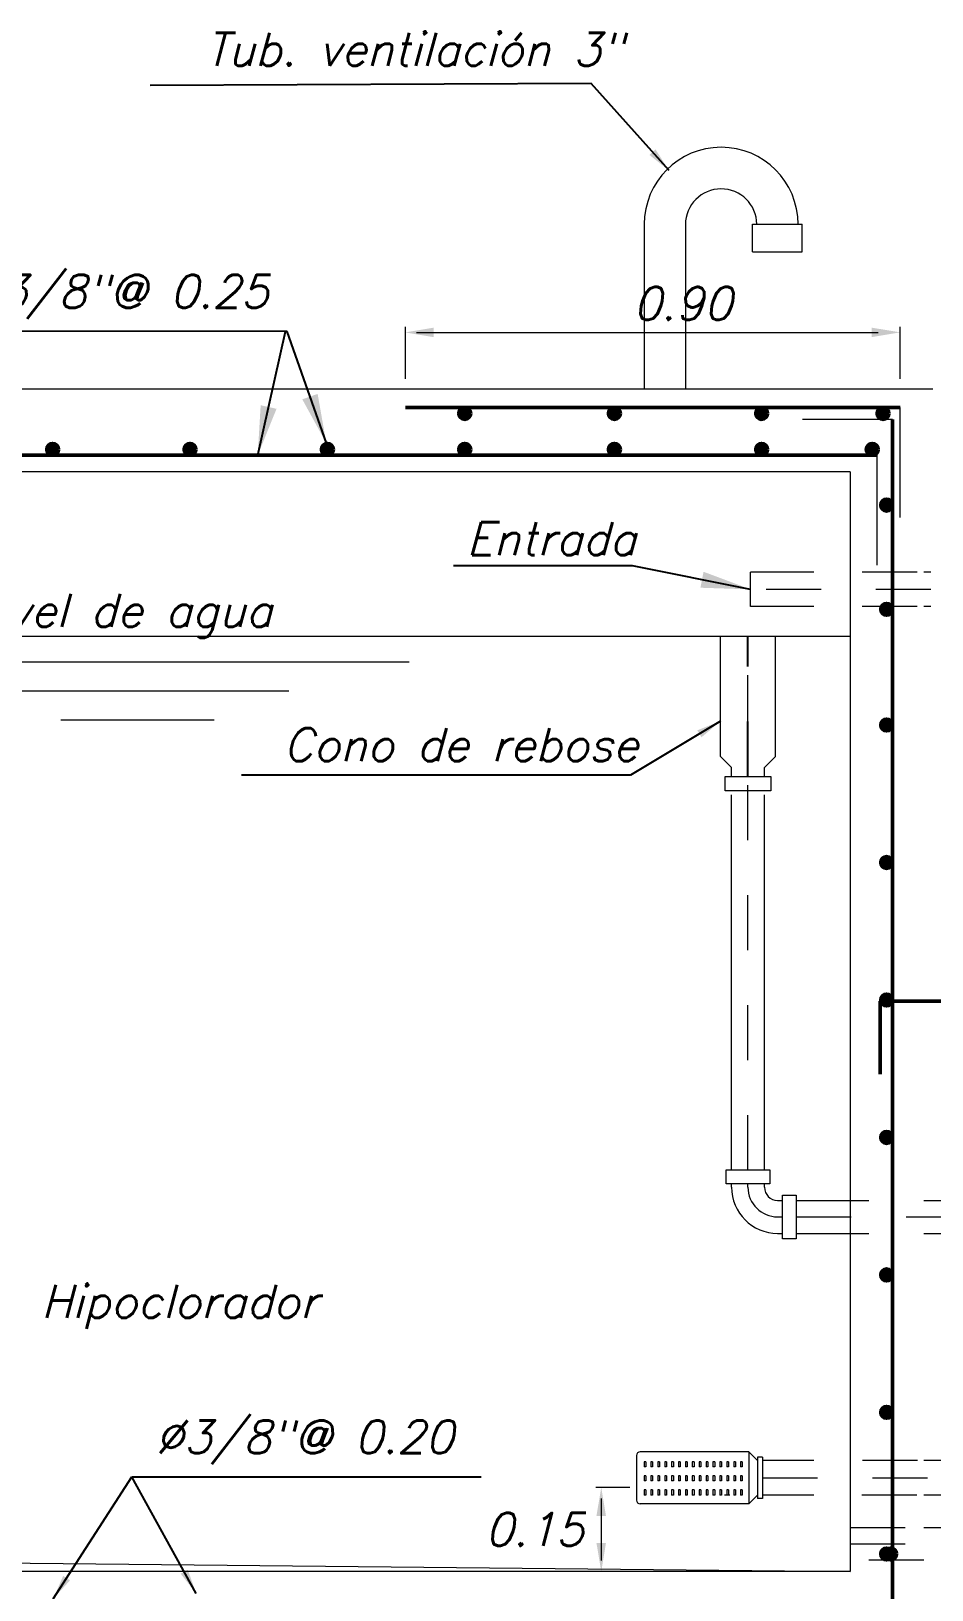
# Model space of a CAD drawing. Extents: x 3.4 to 20.4, y 155.9 to 178.3.
# Drawn here: x 12.615 to 14.254, y 163.753 to 166.588 of the extents above; entities that cross this region are included whole.
import ezdxf

# ---------------------------------------------------------------- set-up
doc = ezdxf.new("R2010")
doc.units = 0
doc.header["$LTSCALE"] = 0.005
doc.linetypes.add('TRAZO_Y_PUNTO', pattern=[25.4, 12.7, -6.35, 0, -6.35])
doc.linetypes.add('TRAZOS2', pattern=[9.525, 6.35, -3.175])
doc.layers.get('0').update_dxf_attribs({"color": 1, "linetype": 'CONTINUOUS', "lineweight": 20})
for name, color, linetype, lineweight in [('CONTORNO', 5, 'CONTINUOUS', 20), ('FIERRO', 7, 'CONTINUOUS', 50), ('MUROSCORTOS', 1, 'CONTINUOUS', 20), ('TEXTO', 5, 'CONTINUOUS', 25)]:
    doc.layers.add(name, color=color, linetype=linetype, lineweight=lineweight)
doc.styles.get("Standard").update_dxf_attribs({"font": 'romans.shx', "oblique": 15})
doc.dimstyles.get("Standard").update_dxf_attribs({"dimscale": 0, "dimtxt": 0.05, "dimasz": 0.05, "dimexe": 0.043, "dimexo": 0.062, "dimgap": 0.049, "dimtad": 2, "dimtih": 1, "dimtoh": 1, "dimzin": 0, "dimdsep": 46, "dimtxsty": 'Standard', "dimcen": 0.25, "dimclrd": 1, "dimclre": 1, "dimclrt": 7, "dimadec": 3, "dimazin": 0, "dimtfac": 1, "dimtmove": 0, "dimatfit": 3, "dimfxl": 1, "dimtolj": 1, "dimtzin": 0, "dimarcsym": 0})

msp = doc.modelspace()

# ---------------------------------------------------------------- hatches: boundary and pattern name
at = {"layer": 'FIERRO'}
h = msp.add_hatch(color=256, dxfattribs=at)
h.paths.add_polyline_path([(13.4041, 165.9038, 0.414214), (13.3933, 165.893), (13.4041, 165.893)])
h.paths.add_polyline_path([(13.4133, 165.893), (13.4041, 165.893), (13.4041, 165.8822, 0.258807), (13.4133, 165.8873)])
h.paths.add_polyline_path([(13.4041, 165.9038), (13.4041, 165.893), (13.4133, 165.893), (13.4133, 165.8987, 0.258807)])
h.paths.add_polyline_path([(13.4041, 165.893), (13.3933, 165.893, 0.414214), (13.4041, 165.8822)])
h = msp.add_hatch(color=256, dxfattribs=at)
h.paths.add_polyline_path([(13.4133, 165.893), (13.4149, 165.893, 0.14036), (13.4133, 165.8987)])
h.paths.add_polyline_path([(13.4133, 165.8873, 0.14036), (13.4149, 165.893), (13.4133, 165.893)])
h = msp.add_hatch(color=256, dxfattribs=at)
h.paths.add_polyline_path([(13.6764, 165.9038, 0.414214), (13.6656, 165.893), (13.6764, 165.893)])
h.paths.add_polyline_path([(13.6856, 165.893), (13.6764, 165.893), (13.6764, 165.8822, 0.258807), (13.6856, 165.8873)])
h.paths.add_polyline_path([(13.6764, 165.9038), (13.6764, 165.893), (13.6856, 165.893), (13.6856, 165.8987, 0.258807)])
h.paths.add_polyline_path([(13.6764, 165.893), (13.6656, 165.893, 0.414214), (13.6764, 165.8822)])
h = msp.add_hatch(color=256, dxfattribs=at)
h.paths.add_polyline_path([(13.6856, 165.893), (13.6872, 165.893, 0.14036), (13.6856, 165.8987)])
h.paths.add_polyline_path([(13.6856, 165.8873, 0.14036), (13.6872, 165.893), (13.6856, 165.893)])
h = msp.add_hatch(color=256, dxfattribs=at)
h.paths.add_polyline_path([(13.9443, 165.9038, 0.414214), (13.9335, 165.893), (13.9443, 165.893)])
h.paths.add_polyline_path([(13.9535, 165.893), (13.9443, 165.893), (13.9443, 165.8822, 0.258807), (13.9535, 165.8873)])
h.paths.add_polyline_path([(13.9443, 165.9038), (13.9443, 165.893), (13.9535, 165.893), (13.9535, 165.8987, 0.258807)])
h.paths.add_polyline_path([(13.9443, 165.893), (13.9335, 165.893, 0.414214), (13.9443, 165.8822)])
h = msp.add_hatch(color=256, dxfattribs=at)
h.paths.add_polyline_path([(13.9535, 165.893), (13.9551, 165.893, 0.14036), (13.9535, 165.8987)])
h.paths.add_polyline_path([(13.9535, 165.8873, 0.14036), (13.9551, 165.893), (13.9535, 165.893)])
h = msp.add_hatch(color=256, dxfattribs=at)
h.paths.add_polyline_path([(14.156, 165.893), (14.1544, 165.893, -0.14036), (14.156, 165.8987)])
h.paths.add_polyline_path([(14.156, 165.8873, -0.14036), (14.1544, 165.893), (14.156, 165.893)])
h = msp.add_hatch(color=256, dxfattribs=at)
h.paths.add_polyline_path([(14.1652, 165.9038, -0.414214), (14.176, 165.893), (14.1652, 165.893)])
h.paths.add_polyline_path([(14.156, 165.893), (14.1652, 165.893), (14.1652, 165.8822, -0.258807), (14.156, 165.8873)])
h.paths.add_polyline_path([(14.1652, 165.9038), (14.1652, 165.893), (14.156, 165.893), (14.156, 165.8987, -0.258807)])
h.paths.add_polyline_path([(14.1652, 165.893), (14.176, 165.893, -0.414214), (14.1652, 165.8822)])
h = msp.add_hatch(color=256, dxfattribs=at)
h.paths.add_polyline_path([(12.6541, 165.8384, 0.414214), (12.6433, 165.8276), (12.6541, 165.8276)])
h.paths.add_polyline_path([(12.6633, 165.8276), (12.6541, 165.8276), (12.6541, 165.8168, 0.258807), (12.6633, 165.8218)])
h.paths.add_polyline_path([(12.6541, 165.8384), (12.6541, 165.8276), (12.6633, 165.8276), (12.6633, 165.8333, 0.258807)])
h.paths.add_polyline_path([(12.6541, 165.8276), (12.6433, 165.8276, 0.414214), (12.6541, 165.8168)])
h = msp.add_hatch(color=256, dxfattribs=at)
h.paths.add_polyline_path([(12.6633, 165.8276), (12.6649, 165.8276, 0.14036), (12.6633, 165.8333)])
h.paths.add_polyline_path([(12.6633, 165.8218, 0.14036), (12.6649, 165.8276), (12.6633, 165.8276)])
h = msp.add_hatch(color=256, dxfattribs=at)
h.paths.add_polyline_path([(12.9041, 165.8384, 0.414214), (12.8933, 165.8276), (12.9041, 165.8276)])
h.paths.add_polyline_path([(12.9133, 165.8276), (12.9041, 165.8276), (12.9041, 165.8168, 0.258807), (12.9133, 165.8218)])
h.paths.add_polyline_path([(12.9041, 165.8384), (12.9041, 165.8276), (12.9133, 165.8276), (12.9133, 165.8333, 0.258807)])
h.paths.add_polyline_path([(12.9041, 165.8276), (12.8933, 165.8276, 0.414214), (12.9041, 165.8168)])
h = msp.add_hatch(color=256, dxfattribs=at)
h.paths.add_polyline_path([(12.9133, 165.8276), (12.9149, 165.8276, 0.14036), (12.9133, 165.8333)])
h.paths.add_polyline_path([(12.9133, 165.8218, 0.14036), (12.9149, 165.8276), (12.9133, 165.8276)])
h = msp.add_hatch(color=256, dxfattribs=at)
h.paths.add_polyline_path([(13.1541, 165.8384, 0.414214), (13.1433, 165.8276), (13.1541, 165.8276)])
h.paths.add_polyline_path([(13.1633, 165.8276), (13.1541, 165.8276), (13.1541, 165.8168, 0.258807), (13.1633, 165.8218)])
h.paths.add_polyline_path([(13.1541, 165.8384), (13.1541, 165.8276), (13.1633, 165.8276), (13.1633, 165.8333, 0.258807)])
h.paths.add_polyline_path([(13.1541, 165.8276), (13.1433, 165.8276, 0.414214), (13.1541, 165.8168)])
h = msp.add_hatch(color=256, dxfattribs=at)
h.paths.add_polyline_path([(13.1633, 165.8276), (13.1649, 165.8276, 0.14036), (13.1633, 165.8333)])
h.paths.add_polyline_path([(13.1633, 165.8218, 0.14036), (13.1649, 165.8276), (13.1633, 165.8276)])
h = msp.add_hatch(color=256, dxfattribs=at)
h.paths.add_polyline_path([(13.4041, 165.8384, 0.414214), (13.3933, 165.8276), (13.4041, 165.8276)])
h.paths.add_polyline_path([(13.4133, 165.8276), (13.4041, 165.8276), (13.4041, 165.8168, 0.258807), (13.4133, 165.8218)])
h.paths.add_polyline_path([(13.4041, 165.8384), (13.4041, 165.8276), (13.4133, 165.8276), (13.4133, 165.8333, 0.258807)])
h.paths.add_polyline_path([(13.4041, 165.8276), (13.3933, 165.8276, 0.414214), (13.4041, 165.8168)])
h = msp.add_hatch(color=256, dxfattribs=at)
h.paths.add_polyline_path([(13.4133, 165.8276), (13.4149, 165.8276, 0.14036), (13.4133, 165.8333)])
h.paths.add_polyline_path([(13.4133, 165.8218, 0.14036), (13.4149, 165.8276), (13.4133, 165.8276)])
h = msp.add_hatch(color=256, dxfattribs=at)
h.paths.add_polyline_path([(13.6764, 165.8384, 0.414214), (13.6656, 165.8276), (13.6764, 165.8276)])
h.paths.add_polyline_path([(13.6856, 165.8276), (13.6764, 165.8276), (13.6764, 165.8168, 0.258807), (13.6856, 165.8218)])
h.paths.add_polyline_path([(13.6764, 165.8384), (13.6764, 165.8276), (13.6856, 165.8276), (13.6856, 165.8333, 0.258807)])
h.paths.add_polyline_path([(13.6764, 165.8276), (13.6656, 165.8276, 0.414214), (13.6764, 165.8168)])
h = msp.add_hatch(color=256, dxfattribs=at)
h.paths.add_polyline_path([(13.6856, 165.8276), (13.6872, 165.8276, 0.14036), (13.6856, 165.8333)])
h.paths.add_polyline_path([(13.6856, 165.8218, 0.14036), (13.6872, 165.8276), (13.6856, 165.8276)])
h = msp.add_hatch(color=256, dxfattribs=at)
h.paths.add_polyline_path([(13.9443, 165.8384, 0.414214), (13.9335, 165.8276), (13.9443, 165.8276)])
h.paths.add_polyline_path([(13.9535, 165.8276), (13.9443, 165.8276), (13.9443, 165.8168, 0.258807), (13.9535, 165.8218)])
h.paths.add_polyline_path([(13.9443, 165.8384), (13.9443, 165.8276), (13.9535, 165.8276), (13.9535, 165.8333, 0.258807)])
h.paths.add_polyline_path([(13.9443, 165.8276), (13.9335, 165.8276, 0.414214), (13.9443, 165.8168)])
h = msp.add_hatch(color=256, dxfattribs=at)
h.paths.add_polyline_path([(13.9535, 165.8276), (13.9551, 165.8276, 0.14036), (13.9535, 165.8333)])
h.paths.add_polyline_path([(13.9535, 165.8218, 0.14036), (13.9551, 165.8276), (13.9535, 165.8276)])
h = msp.add_hatch(color=256, dxfattribs=at)
h.paths.add_polyline_path([(14.1364, 165.8276), (14.1347, 165.8276, -0.14036), (14.1364, 165.8333)])
h.paths.add_polyline_path([(14.1364, 165.8218, -0.14036), (14.1347, 165.8276), (14.1364, 165.8276)])
h = msp.add_hatch(color=256, dxfattribs=at)
h.paths.add_polyline_path([(14.1455, 165.8384, -0.414214), (14.1564, 165.8276), (14.1455, 165.8276)])
h.paths.add_polyline_path([(14.1364, 165.8276), (14.1455, 165.8276), (14.1455, 165.8168, -0.258807), (14.1364, 165.8218)])
h.paths.add_polyline_path([(14.1455, 165.8384), (14.1455, 165.8276), (14.1364, 165.8276), (14.1364, 165.8333, -0.258807)])
h.paths.add_polyline_path([(14.1455, 165.8276), (14.1564, 165.8276, -0.414214), (14.1455, 165.8168)])
h = msp.add_hatch(color=256, dxfattribs=at)
h.paths.add_polyline_path([(14.1625, 165.7262), (14.1608, 165.7262, -0.14036), (14.1625, 165.7319)])
h.paths.add_polyline_path([(14.1625, 165.7204, -0.14036), (14.1608, 165.7262), (14.1625, 165.7262)])
h = msp.add_hatch(color=256, dxfattribs=at)
h.paths.add_polyline_path([(14.1717, 165.737, -0.414214), (14.1825, 165.7262), (14.1717, 165.7262)])
h.paths.add_polyline_path([(14.1625, 165.7262), (14.1717, 165.7262), (14.1717, 165.7153, -0.258807), (14.1625, 165.7204)])
h.paths.add_polyline_path([(14.1717, 165.737), (14.1717, 165.7262), (14.1625, 165.7262), (14.1625, 165.7319, -0.258807)])
h.paths.add_polyline_path([(14.1717, 165.7262), (14.1825, 165.7262, -0.414214), (14.1717, 165.7153)])
h = msp.add_hatch(color=256, dxfattribs=at)
h.paths.add_polyline_path([(14.1717, 165.5475, -0.414214), (14.1825, 165.5367), (14.1717, 165.5367)])
h.paths.add_polyline_path([(14.1625, 165.5367), (14.1717, 165.5367), (14.1717, 165.5258, -0.258807), (14.1625, 165.5309)])
h.paths.add_polyline_path([(14.1717, 165.5475), (14.1717, 165.5367), (14.1625, 165.5367), (14.1625, 165.5424, -0.258807)])
h.paths.add_polyline_path([(14.1717, 165.5367), (14.1825, 165.5367, -0.414214), (14.1717, 165.5258)])
h = msp.add_hatch(color=256, dxfattribs=at)
h.paths.add_polyline_path([(14.1625, 165.5367), (14.1608, 165.5367, -0.14036), (14.1625, 165.5424)])
h.paths.add_polyline_path([(14.1625, 165.5309, -0.14036), (14.1608, 165.5367), (14.1625, 165.5367)])
h = msp.add_hatch(color=256, dxfattribs=at)
h.paths.add_polyline_path([(14.1625, 165.3262), (14.1608, 165.3262, -0.14036), (14.1625, 165.3319)])
h.paths.add_polyline_path([(14.1625, 165.3204, -0.14036), (14.1608, 165.3262), (14.1625, 165.3262)])
h = msp.add_hatch(color=256, dxfattribs=at)
h.paths.add_polyline_path([(14.1717, 165.337, -0.414214), (14.1825, 165.3262), (14.1717, 165.3262)])
h.paths.add_polyline_path([(14.1625, 165.3262), (14.1717, 165.3262), (14.1717, 165.3153, -0.258807), (14.1625, 165.3204)])
h.paths.add_polyline_path([(14.1717, 165.337), (14.1717, 165.3262), (14.1625, 165.3262), (14.1625, 165.3319, -0.258807)])
h.paths.add_polyline_path([(14.1717, 165.3262), (14.1825, 165.3262, -0.414214), (14.1717, 165.3153)])
h = msp.add_hatch(color=256, dxfattribs=at)
h.paths.add_polyline_path([(14.1625, 165.0762), (14.1608, 165.0762, -0.14036), (14.1625, 165.0819)])
h.paths.add_polyline_path([(14.1625, 165.0704, -0.14036), (14.1608, 165.0762), (14.1625, 165.0762)])
h = msp.add_hatch(color=256, dxfattribs=at)
h.paths.add_polyline_path([(14.1717, 165.087, -0.414214), (14.1825, 165.0762), (14.1717, 165.0762)])
h.paths.add_polyline_path([(14.1625, 165.0762), (14.1717, 165.0762), (14.1717, 165.0653, -0.258807), (14.1625, 165.0704)])
h.paths.add_polyline_path([(14.1717, 165.087), (14.1717, 165.0762), (14.1625, 165.0762), (14.1625, 165.0819, -0.258807)])
h.paths.add_polyline_path([(14.1717, 165.0762), (14.1825, 165.0762, -0.414214), (14.1717, 165.0653)])
h = msp.add_hatch(color=256, dxfattribs=at)
h.paths.add_polyline_path([(14.1625, 164.8262), (14.1608, 164.8262, -0.14036), (14.1625, 164.8319)])
h.paths.add_polyline_path([(14.1625, 164.8204, -0.14036), (14.1608, 164.8262), (14.1625, 164.8262)])
h = msp.add_hatch(color=256, dxfattribs=at)
h.paths.add_polyline_path([(14.1717, 164.837, -0.414214), (14.1825, 164.8262), (14.1717, 164.8262)])
h.paths.add_polyline_path([(14.1625, 164.8262), (14.1717, 164.8262), (14.1717, 164.8153, -0.258807), (14.1625, 164.8204)])
h.paths.add_polyline_path([(14.1717, 164.837), (14.1717, 164.8262), (14.1625, 164.8262), (14.1625, 164.8319, -0.258807)])
h.paths.add_polyline_path([(14.1717, 164.8262), (14.1825, 164.8262, -0.414214), (14.1717, 164.8153)])
h = msp.add_hatch(color=256, dxfattribs=at)
h.paths.add_polyline_path([(14.1717, 164.587, -0.414214), (14.1825, 164.5762), (14.1717, 164.5762)])
h.paths.add_polyline_path([(14.1625, 164.5762), (14.1717, 164.5762), (14.1717, 164.5653, -0.258807), (14.1625, 164.5704)])
h.paths.add_polyline_path([(14.1717, 164.587), (14.1717, 164.5762), (14.1625, 164.5762), (14.1625, 164.5819, -0.258807)])
h.paths.add_polyline_path([(14.1717, 164.5762), (14.1825, 164.5762, -0.414214), (14.1717, 164.5653)])
h = msp.add_hatch(color=256, dxfattribs=at)
h.paths.add_polyline_path([(14.1625, 164.5762), (14.1608, 164.5762, -0.14036), (14.1625, 164.5819)])
h.paths.add_polyline_path([(14.1625, 164.5704, -0.14036), (14.1608, 164.5762), (14.1625, 164.5762)])
h = msp.add_hatch(color=256, dxfattribs=at)
h.paths.add_polyline_path([(14.1625, 164.3262), (14.1608, 164.3262, -0.14036), (14.1625, 164.3319)])
h.paths.add_polyline_path([(14.1625, 164.3204, -0.14036), (14.1608, 164.3262), (14.1625, 164.3262)])
h = msp.add_hatch(color=256, dxfattribs=at)
h.paths.add_polyline_path([(14.1717, 164.337, -0.414214), (14.1825, 164.3262), (14.1717, 164.3262)])
h.paths.add_polyline_path([(14.1625, 164.3262), (14.1717, 164.3262), (14.1717, 164.3153, -0.258807), (14.1625, 164.3204)])
h.paths.add_polyline_path([(14.1717, 164.337), (14.1717, 164.3262), (14.1625, 164.3262), (14.1625, 164.3319, -0.258807)])
h.paths.add_polyline_path([(14.1717, 164.3262), (14.1825, 164.3262, -0.414214), (14.1717, 164.3153)])
h = msp.add_hatch(color=256, dxfattribs=at)
h.paths.add_polyline_path([(14.1625, 164.0762), (14.1608, 164.0762, -0.14036), (14.1625, 164.0819)])
h.paths.add_polyline_path([(14.1625, 164.0704, -0.14036), (14.1608, 164.0762), (14.1625, 164.0762)])
h = msp.add_hatch(color=256, dxfattribs=at)
h.paths.add_polyline_path([(14.1717, 164.087, -0.414214), (14.1825, 164.0762), (14.1717, 164.0762)])
h.paths.add_polyline_path([(14.1625, 164.0762), (14.1717, 164.0762), (14.1717, 164.0653, -0.258807), (14.1625, 164.0704)])
h.paths.add_polyline_path([(14.1717, 164.087), (14.1717, 164.0762), (14.1625, 164.0762), (14.1625, 164.0819, -0.258807)])
h.paths.add_polyline_path([(14.1717, 164.0762), (14.1825, 164.0762, -0.414214), (14.1717, 164.0653)])
h = msp.add_hatch(color=256, dxfattribs=at)
h.paths.add_polyline_path([(14.1625, 163.8187), (14.1608, 163.8187, -0.14036), (14.1625, 163.8244)])
h.paths.add_polyline_path([(14.1625, 163.813, -0.14036), (14.1608, 163.8187), (14.1625, 163.8187)])
h = msp.add_hatch(color=256, dxfattribs=at)
h.paths.add_polyline_path([(14.1717, 163.8295, -0.414214), (14.1825, 163.8187), (14.1717, 163.8187)])
h.paths.add_polyline_path([(14.1625, 163.8187), (14.1717, 163.8187), (14.1717, 163.8079, -0.258807), (14.1625, 163.813)])
h.paths.add_polyline_path([(14.1717, 163.8295), (14.1717, 163.8187), (14.1625, 163.8187), (14.1625, 163.8244, -0.258807)])
h.paths.add_polyline_path([(14.1717, 163.8187), (14.1825, 163.8187, -0.414214), (14.1717, 163.8079)])
h = msp.add_hatch(color=256, dxfattribs=at)
h.paths.add_polyline_path([(14.1791, 163.8295, 0.414214), (14.1683, 163.8187), (14.1791, 163.8187)])
h.paths.add_polyline_path([(14.1883, 163.8187), (14.1791, 163.8187), (14.1791, 163.8079, 0.258807), (14.1883, 163.813)])
h.paths.add_polyline_path([(14.1791, 163.8295), (14.1791, 163.8187), (14.1883, 163.8187), (14.1883, 163.8244, 0.258807)])
h.paths.add_polyline_path([(14.1791, 163.8187), (14.1683, 163.8187, 0.414214), (14.1791, 163.8079)])

# ---------------------------------------------------------------- linework, layer by layer
at = {"color": 1, "lineweight": 5}
msp.add_line((13.6523, 163.9197), (13.6523, 163.807), dxfattribs=at)
for points in [[(13.3476, 166.0316), (13.3476, 166.0489), (13.2956, 166.0403)], [(14.1442, 166.049), (14.1442, 166.0317), (14.1962, 166.0404)], [(13.6437, 163.8877), (13.661, 163.8877), (13.6524, 163.9397)], [(13.6437, 163.8387), (13.661, 163.8387), (13.6524, 163.7867)]]:
    msp.add_solid(points, dxfattribs=at)
at = {"layer": 'CONTORNO'}
for p, q in [((13.7306, 166.237), (13.7306, 165.937)), ((13.8056, 166.2364), (13.8056, 165.937)), ((13.9279, 166.237), (14.0183, 166.237)), ((13.9279, 166.187), (13.9279, 166.237)), ((14.0183, 166.187), (14.0183, 166.237)), ((13.9279, 166.187), (14.0183, 166.187)), ((14.2556, 165.937), (11.5056, 165.937)), ((14.1056, 165.787), (11.6556, 165.787)), ((14.1056, 165.787), (14.1056, 163.787)), ((14.1056, 163.787), (11.6556, 163.787))]:
    msp.add_line(p, q, dxfattribs=at)
at = {"layer": 'CONTORNO', "color": 1}
for p, q in [((14.0394, 165.6043), (13.924, 165.6043)), ((13.924, 165.5418), (13.924, 165.6043)), ((14.2523, 165.6043), (14.2394, 165.6043)), ((14.0394, 165.5418), (13.924, 165.5418)), ((14.2523, 165.5418), (14.2394, 165.5418)), ((13.8694, 165.2691), (13.8694, 165.487)), ((13.9694, 165.2691), (13.9694, 165.487)), ((13.8894, 165.2491), (13.8694, 165.2691)), ((13.9494, 165.2491), (13.9694, 165.2691)), ((13.8894, 165.2325), (13.8894, 165.2491)), ((13.9494, 165.2325), (13.9494, 165.2491)), ((13.8894, 164.517), (13.8894, 165.1991)), ((13.9494, 164.517), (13.9494, 165.1991)), ((13.8894, 164.4857), (13.8894, 164.4921)), ((13.9494, 164.4857), (13.9494, 164.4921)), ((13.9734, 164.4617), (13.9824, 164.4617)), ((14.0073, 164.4617), (14.0394, 164.4617)), ((14.2394, 164.4617), (15.0456, 164.4617)), ((13.9734, 164.4017), (13.9824, 164.4017)), ((14.0073, 164.4017), (14.0394, 164.4017)), ((14.2394, 164.4017), (15.0456, 164.4017)), ((14.2394, 163.8671), (14.6525, 163.8671))]:
    msp.add_line(p, q, dxfattribs=at)
at = {"layer": 'CONTORNO', "color": 1, "linetype": 'TRAZOS2'}
for p, q in [((14.227, 165.6043), (14.0538, 165.6043)), ((14.227, 165.5418), (14.0561, 165.5418)), ((14.0394, 164.4617), (14.2394, 164.4617)), ((14.0394, 164.4017), (14.2394, 164.4017)), ((14.2276, 163.9885), (14.0565, 163.9885)), ((14.2264, 163.9257), (14.053, 163.9257)), ((14.1056, 163.8671), (14.2394, 163.8671)), ((14.2394, 163.8071), (14.1056, 163.8071))]:
    msp.add_line(p, q, dxfattribs=at)
at = {"layer": 'CONTORNO', "color": 4, "lineweight": 5}
for p, q in [((14.1056, 165.487), (11.6556, 165.487)), ((12.2768, 165.4411), (13.3028, 165.4411)), ((12.4955, 165.3883), (13.084, 165.3883)), ((12.6691, 165.3356), (12.9482, 165.3356))]:
    msp.add_line(p, q, dxfattribs=at)
at = {"layer": 'CONTORNO', "color": 4}
msp.add_line((11.6556, 163.8118), (14.1056, 163.787), dxfattribs=at)
at = {"layer": 'CONTORNO', "color": 1}
for points in [[(13.8779, 165.2065), (13.8779, 165.2325), (13.9609, 165.2325), (13.9609, 165.2065)], [(13.8797, 164.4921), (13.8797, 164.517), (13.959, 164.517), (13.959, 164.4921)], [(13.9824, 164.4713), (14.0073, 164.4713), (14.0073, 164.392), (13.9824, 164.392)]]:
    msp.add_lwpolyline(points, close=True, dxfattribs=at)
at = {"layer": 'CONTORNO'}
for centre, radius, start in [((13.8706, 166.237), 0.14, 0), ((13.8706, 166.2364), 0.065, 0.5065)]:
    msp.add_arc(centre, radius, start, 180, dxfattribs=at)
at = {"layer": 'CONTORNO', "color": 1}
for radius in [0.084, 0.024]:
    msp.add_arc((13.9734, 164.4857), radius, 180, 270, dxfattribs=at)
at = {"layer": 'FIERRO', "color": 1, "lineweight": 5}
for p, q in [((13.2962, 165.9558), (13.2962, 166.0504)), ((13.3162, 166.0404), (14.1562, 166.0404)), ((14.1962, 165.9558), (14.1962, 166.0504)), ((13.7045, 163.9397), (13.6423, 163.9397)), ((13.7045, 163.787), (13.6423, 163.787))]:
    msp.add_line(p, q, dxfattribs=at)
at = {"layer": 'FIERRO'}
for p, q in [((13.2962, 165.9038), (14.1962, 165.9038)), ((13.3933, 165.893), (13.4149, 165.893)), ((13.4041, 165.8822), (13.4041, 165.9038)), ((13.6656, 165.893), (13.6872, 165.893)), ((13.6764, 165.8822), (13.6764, 165.9038)), ((13.9335, 165.893), (13.9551, 165.893)), ((13.9443, 165.8822), (13.9443, 165.9038)), ((14.176, 165.893), (14.1544, 165.893)), ((14.1652, 165.8822), (14.1652, 165.9038)), ((14.1825, 165.8822), (14.1825, 163.5868)), ((12.6541, 165.8168), (12.6541, 165.8384)), ((12.9041, 165.8168), (12.9041, 165.8384)), ((13.1541, 165.8168), (13.1541, 165.8384)), ((13.4041, 165.8168), (13.4041, 165.8384)), ((13.6764, 165.8168), (13.6764, 165.8384)), ((13.9443, 165.8168), (13.9443, 165.8384)), ((14.1455, 165.8168), (14.1455, 165.8384)), ((11.6074, 165.8168), (14.1538, 165.8168)), ((12.6433, 165.8276), (12.6649, 165.8276)), ((12.8933, 165.8276), (12.9149, 165.8276)), ((13.1433, 165.8276), (13.1649, 165.8276)), ((13.3933, 165.8276), (13.4149, 165.8276)), ((13.6656, 165.8276), (13.6872, 165.8276)), ((13.9335, 165.8276), (13.9551, 165.8276)), ((14.1564, 165.8276), (14.1347, 165.8276)), ((14.1825, 165.7262), (14.1608, 165.7262)), ((14.1717, 165.5258), (14.1717, 165.5475)), ((14.1825, 165.5367), (14.1608, 165.5367)), ((14.1825, 165.3262), (14.1608, 165.3262)), ((14.1717, 165.3153), (14.1717, 165.337)), ((14.1825, 165.0762), (14.1608, 165.0762)), ((14.1717, 165.0653), (14.1717, 165.087)), ((14.1597, 164.8238), (14.1597, 164.6912)), ((15.0159, 164.8238), (14.1597, 164.8238)), ((14.1825, 164.8262), (14.1608, 164.8262)), ((14.1717, 164.8153), (14.1717, 164.837)), ((14.1717, 164.5653), (14.1717, 164.587)), ((14.1825, 164.5762), (14.1608, 164.5762)), ((14.1717, 164.3153), (14.1717, 164.337)), ((14.1825, 164.3262), (14.1608, 164.3262)), ((14.1825, 164.0762), (14.1608, 164.0762)), ((14.1717, 164.0653), (14.1717, 164.087)), ((14.1825, 163.8187), (14.1608, 163.8187)), ((14.1683, 163.8187), (14.1899, 163.8187)), ((14.1717, 163.8079), (14.1717, 163.8295))]:
    msp.add_line(p, q, dxfattribs=at)
at = {"layer": 'FIERRO', "lineweight": 5}
for p, q in [((14.196, 165.9038), (14.196, 165.7038)), ((14.1825, 165.8822), (14.0188, 165.8822)), ((14.1538, 165.8168), (14.1538, 165.6168))]:
    msp.add_line(p, q, dxfattribs=at)
at = {"layer": 'FIERRO'}
for centre in [(13.4041, 165.893), (13.6764, 165.893), (13.9443, 165.893), (14.1652, 165.893), (12.6541, 165.8276), (12.9041, 165.8276), (13.1541, 165.8276), (13.4041, 165.8276), (13.6764, 165.8276), (13.9443, 165.8276), (14.1455, 165.8276), (14.1717, 165.7262), (14.1717, 165.5367), (14.1717, 165.3262), (14.1717, 165.0762), (14.1717, 164.8262), (14.1717, 164.5762), (14.1717, 164.3262), (14.1717, 164.0762), (14.1717, 163.8187), (14.1791, 163.8187)]:
    msp.add_circle(centre, 0.0108, dxfattribs=at)
at = {"layer": 'MUROSCORTOS'}
for p, q in [((13.7168, 163.9979), (13.7168, 163.9163)), ((13.9208, 164.0042), (13.7231, 164.0042)), ((13.9365, 163.9885), (13.9208, 164.0042)), ((13.9208, 164.0042), (13.9208, 163.91)), ((13.9365, 163.9947), (13.9365, 163.9194)), ((13.9459, 163.9947), (13.9365, 163.9947)), ((13.9459, 163.9947), (13.9459, 163.9194)), ((14.0394, 163.9885), (13.9459, 163.9885)), ((14.4045, 163.9885), (14.2394, 163.9885)), ((13.7302, 163.9865), (13.7302, 163.9771)), ((13.7334, 163.9865), (13.7302, 163.9865)), ((13.7334, 163.9771), (13.7302, 163.9771)), ((13.7302, 163.9609), (13.7302, 163.9515)), ((13.7334, 163.9609), (13.7302, 163.9609)), ((13.7334, 163.9865), (13.7334, 163.9771)), ((13.7334, 163.9609), (13.7334, 163.9515)), ((13.7428, 163.9865), (13.7428, 163.9771)), ((13.7459, 163.9865), (13.7428, 163.9865)), ((13.7459, 163.9771), (13.7428, 163.9771)), ((13.7428, 163.9609), (13.7428, 163.9515)), ((13.7459, 163.9609), (13.7428, 163.9609)), ((13.7459, 163.9865), (13.7459, 163.9771)), ((13.7459, 163.9609), (13.7459, 163.9515)), ((13.7553, 163.9865), (13.7553, 163.9771)), ((13.7585, 163.9865), (13.7553, 163.9865)), ((13.7585, 163.9771), (13.7553, 163.9771)), ((13.7553, 163.9609), (13.7553, 163.9515)), ((13.7585, 163.9609), (13.7553, 163.9609)), ((13.7585, 163.9865), (13.7585, 163.9771)), ((13.7585, 163.9609), (13.7585, 163.9515)), ((13.7679, 163.9865), (13.7679, 163.9771)), ((13.771, 163.9865), (13.7679, 163.9865)), ((13.771, 163.9771), (13.7679, 163.9771)), ((13.7679, 163.9609), (13.7679, 163.9515)), ((13.771, 163.9609), (13.7679, 163.9609)), ((13.771, 163.9865), (13.771, 163.9771)), ((13.771, 163.9609), (13.771, 163.9515)), ((13.7804, 163.9865), (13.7804, 163.9771)), ((13.7836, 163.9865), (13.7804, 163.9865)), ((13.7836, 163.9771), (13.7804, 163.9771)), ((13.7804, 163.9609), (13.7804, 163.9515)), ((13.7836, 163.9609), (13.7804, 163.9609)), ((13.7836, 163.9865), (13.7836, 163.9771)), ((13.7836, 163.9609), (13.7836, 163.9515)), ((13.793, 163.9865), (13.793, 163.9771)), ((13.7961, 163.9865), (13.793, 163.9865)), ((13.7961, 163.9771), (13.793, 163.9771)), ((13.793, 163.9609), (13.793, 163.9515)), ((13.7961, 163.9609), (13.793, 163.9609)), ((13.7961, 163.9865), (13.7961, 163.9771)), ((13.7961, 163.9609), (13.7961, 163.9515)), ((13.8055, 163.9865), (13.8055, 163.9771)), ((13.8087, 163.9865), (13.8055, 163.9865)), ((13.8087, 163.9771), (13.8055, 163.9771)), ((13.8055, 163.9609), (13.8055, 163.9515)), ((13.8087, 163.9609), (13.8055, 163.9609)), ((13.8087, 163.9865), (13.8087, 163.9771)), ((13.8087, 163.9609), (13.8087, 163.9515)), ((13.8181, 163.9865), (13.8181, 163.9771)), ((13.8212, 163.9865), (13.8181, 163.9865)), ((13.8212, 163.9771), (13.8181, 163.9771)), ((13.8181, 163.9609), (13.8181, 163.9515)), ((13.8212, 163.9609), (13.8181, 163.9609)), ((13.8212, 163.9865), (13.8212, 163.9771)), ((13.8212, 163.9609), (13.8212, 163.9515)), ((13.8306, 163.9865), (13.8306, 163.9771)), ((13.8338, 163.9865), (13.8306, 163.9865)), ((13.8338, 163.9771), (13.8306, 163.9771)), ((13.8306, 163.9609), (13.8306, 163.9515)), ((13.8338, 163.9609), (13.8306, 163.9609)), ((13.8338, 163.9865), (13.8338, 163.9771)), ((13.8338, 163.9609), (13.8338, 163.9515)), ((13.8432, 163.9865), (13.8432, 163.9771)), ((13.8463, 163.9865), (13.8432, 163.9865)), ((13.8463, 163.9771), (13.8432, 163.9771)), ((13.8432, 163.9609), (13.8432, 163.9515)), ((13.8463, 163.9609), (13.8432, 163.9609)), ((13.8463, 163.9865), (13.8463, 163.9771)), ((13.8463, 163.9609), (13.8463, 163.9515)), ((13.8557, 163.9865), (13.8557, 163.9771)), ((13.8589, 163.9865), (13.8557, 163.9865)), ((13.8589, 163.9771), (13.8557, 163.9771)), ((13.8557, 163.9609), (13.8557, 163.9515)), ((13.8589, 163.9609), (13.8557, 163.9609)), ((13.8589, 163.9865), (13.8589, 163.9771)), ((13.8589, 163.9609), (13.8589, 163.9515)), ((13.8683, 163.9865), (13.8683, 163.9771)), ((13.8714, 163.9865), (13.8683, 163.9865)), ((13.8714, 163.9771), (13.8683, 163.9771)), ((13.8683, 163.9609), (13.8683, 163.9515)), ((13.8714, 163.9609), (13.8683, 163.9609)), ((13.8714, 163.9865), (13.8714, 163.9771)), ((13.8714, 163.9609), (13.8714, 163.9515)), ((13.8808, 163.9865), (13.8808, 163.9771)), ((13.884, 163.9865), (13.8808, 163.9865)), ((13.884, 163.9771), (13.8808, 163.9771)), ((13.8808, 163.9609), (13.8808, 163.9515)), ((13.884, 163.9609), (13.8808, 163.9609)), ((13.884, 163.9865), (13.884, 163.9771)), ((13.884, 163.9609), (13.884, 163.9515)), ((13.8934, 163.9865), (13.8934, 163.9771)), ((13.8965, 163.9865), (13.8934, 163.9865)), ((13.8965, 163.9771), (13.8934, 163.9771)), ((13.8934, 163.9609), (13.8934, 163.9515)), ((13.8965, 163.9609), (13.8934, 163.9609)), ((13.8965, 163.9865), (13.8965, 163.9771)), ((13.8965, 163.9609), (13.8965, 163.9515)), ((13.9091, 163.9865), (13.9059, 163.9865)), ((13.9059, 163.9865), (13.9059, 163.9771)), ((13.9091, 163.9771), (13.9059, 163.9771)), ((13.9091, 163.9609), (13.9059, 163.9609)), ((13.9059, 163.9609), (13.9059, 163.9515)), ((13.9091, 163.9865), (13.9091, 163.9771)), ((13.9091, 163.9609), (13.9091, 163.9515)), ((13.7334, 163.9515), (13.7302, 163.9515)), ((13.7302, 163.9354), (13.7302, 163.9259)), ((13.7334, 163.9354), (13.7302, 163.9354)), ((13.7334, 163.9354), (13.7334, 163.9259)), ((13.7459, 163.9515), (13.7428, 163.9515)), ((13.7428, 163.9354), (13.7428, 163.9259)), ((13.7459, 163.9354), (13.7428, 163.9354)), ((13.7459, 163.9354), (13.7459, 163.9259)), ((13.7585, 163.9515), (13.7553, 163.9515)), ((13.7553, 163.9354), (13.7553, 163.9259)), ((13.7585, 163.9354), (13.7553, 163.9354)), ((13.7585, 163.9354), (13.7585, 163.9259)), ((13.771, 163.9515), (13.7679, 163.9515)), ((13.7679, 163.9354), (13.7679, 163.9259)), ((13.771, 163.9354), (13.7679, 163.9354)), ((13.771, 163.9354), (13.771, 163.9259)), ((13.7836, 163.9515), (13.7804, 163.9515)), ((13.7804, 163.9354), (13.7804, 163.9259)), ((13.7836, 163.9354), (13.7804, 163.9354)), ((13.7836, 163.9354), (13.7836, 163.9259)), ((13.7961, 163.9515), (13.793, 163.9515)), ((13.793, 163.9354), (13.793, 163.9259)), ((13.7961, 163.9354), (13.793, 163.9354)), ((13.7961, 163.9354), (13.7961, 163.9259)), ((13.8087, 163.9515), (13.8055, 163.9515)), ((13.8055, 163.9354), (13.8055, 163.9259)), ((13.8087, 163.9354), (13.8055, 163.9354)), ((13.8087, 163.9354), (13.8087, 163.9259)), ((13.8212, 163.9515), (13.8181, 163.9515)), ((13.8181, 163.9354), (13.8181, 163.9259)), ((13.8212, 163.9354), (13.8181, 163.9354)), ((13.8212, 163.9354), (13.8212, 163.9259)), ((13.8338, 163.9515), (13.8306, 163.9515)), ((13.8306, 163.9354), (13.8306, 163.9259)), ((13.8338, 163.9354), (13.8306, 163.9354)), ((13.8338, 163.9354), (13.8338, 163.9259)), ((13.8463, 163.9515), (13.8432, 163.9515)), ((13.8432, 163.9354), (13.8432, 163.9259)), ((13.8463, 163.9354), (13.8432, 163.9354)), ((13.8463, 163.9354), (13.8463, 163.9259)), ((13.8589, 163.9515), (13.8557, 163.9515)), ((13.8557, 163.9354), (13.8557, 163.9259)), ((13.8589, 163.9354), (13.8557, 163.9354)), ((13.8589, 163.9354), (13.8589, 163.9259)), ((13.8714, 163.9515), (13.8683, 163.9515)), ((13.8683, 163.9354), (13.8683, 163.9259)), ((13.8714, 163.9354), (13.8683, 163.9354)), ((13.8714, 163.9354), (13.8714, 163.9259)), ((13.884, 163.9515), (13.8808, 163.9515)), ((13.8808, 163.9354), (13.8808, 163.9259)), ((13.884, 163.9354), (13.8808, 163.9354)), ((13.884, 163.9354), (13.884, 163.9259)), ((13.8965, 163.9515), (13.8934, 163.9515)), ((13.8934, 163.9354), (13.8934, 163.9259)), ((13.8965, 163.9354), (13.8934, 163.9354)), ((13.8965, 163.9354), (13.8965, 163.9259)), ((13.9091, 163.9515), (13.9059, 163.9515)), ((13.9091, 163.9354), (13.9059, 163.9354)), ((13.9059, 163.9354), (13.9059, 163.9259)), ((13.9091, 163.9354), (13.9091, 163.9259)), ((13.9208, 163.91), (13.7231, 163.91)), ((13.7334, 163.9259), (13.7302, 163.9259)), ((13.7459, 163.9259), (13.7428, 163.9259)), ((13.7585, 163.9259), (13.7553, 163.9259)), ((13.771, 163.9259), (13.7679, 163.9259)), ((13.7836, 163.9259), (13.7804, 163.9259)), ((13.7961, 163.9259), (13.793, 163.9259)), ((13.8087, 163.9259), (13.8055, 163.9259)), ((13.8212, 163.9259), (13.8181, 163.9259)), ((13.8338, 163.9259), (13.8306, 163.9259)), ((13.8463, 163.9259), (13.8432, 163.9259)), ((13.8589, 163.9259), (13.8557, 163.9259)), ((13.8714, 163.9259), (13.8683, 163.9259)), ((13.8863, 163.9257), (13.8769, 163.9257)), ((13.884, 163.9259), (13.8808, 163.9259)), ((13.8965, 163.9259), (13.8934, 163.9259)), ((13.9091, 163.9259), (13.9059, 163.9259)), ((13.9365, 163.9257), (13.9208, 163.91)), ((13.9459, 163.9194), (13.9365, 163.9194)), ((14.0394, 163.9257), (13.9459, 163.9257)), ((14.4045, 163.9257), (14.2394, 163.9257))]:
    msp.add_line(p, q, dxfattribs=at)
for centre, start, end in [((13.7231, 163.9979), 90, 180), ((13.7231, 163.9163), 180, 270)]:
    msp.add_arc(centre, 0.00628, start, end, dxfattribs=at)
at = {"layer": 'TEXTO', "color": 1, "linetype": 'TRAZO_Y_PUNTO', "lineweight": 5}
for p, q in [((14.2523, 165.573), (13.924, 165.573)), ((13.9194, 164.517), (13.9194, 165.437)), ((13.9194, 164.4857), (13.9194, 164.4921)), ((13.9459, 163.9571), (14.4045, 163.9571)), ((14.1056, 163.8371), (14.6525, 163.8371))]:
    msp.add_line(p, q, dxfattribs=at)
at = {"layer": 'TEXTO', "color": 1, "linetype": 'TRAZO_Y_PUNTO'}
msp.add_line((13.9194, 165.2325), (13.9194, 165.487), dxfattribs=at)
at = {"layer": 'TEXTO', "color": 1, "linetype": 'TRAZO_Y_PUNTO', "lineweight": 5}
for points in [[(13.9734, 164.4317), (13.9824, 164.4317)], [(14.0073, 164.4317), (14.4949, 164.4317)]]:
    msp.add_lwpolyline(points, dxfattribs=at)
msp.add_arc((13.9734, 164.4857), 0.054, 180, 270, dxfattribs=at)

# ---------------------------------------------------------------- texts
at = {"color": 0, "lineweight": 5, "char_height": 0.06}
for s, insert, attachment_point in [('Tub. ventilación 3"', (13.6933, 166.5553), 6), ('%%c3/8"@ 0.25 ', (13.0476, 166.1049), 6), ('\\A1;0.90', (13.8904, 166.0929), 6), ('Entrada', (13.7159, 165.6653), 6), ('Nivel de agua', (13.054, 165.5246), 6), ('Cono de rebose', (13.7197, 165.2904), 6), ('Hipoclorador', (12.6334, 164.268), 4), ('%%c3/8"@ 0.20 ', (12.8409, 164.0217), 4), ('\\A1;0.15', (13.441, 163.8634), 4)]:
    msp.add_mtext(s, dxfattribs=dict(at, insert=insert, attachment_point=attachment_point))

# ---------------------------------------------------------------- leaders
at = {"color": 1, "lineweight": 5}
for points, override in [([(13.7757, 166.3346), (13.6339, 166.4927), (12.8316, 166.4892)], {"dimscale": 3, "dimasz": 0.015}), ([(13.1522, 165.8386), (13.0807, 166.0421), (12.4022, 166.0426)], {"dimscale": 3, "dimasz": 0.03}), ([(13.0273, 165.8168), (13.0781, 166.0419)], {"dimscale": 3, "dimasz": 0.03}), ([(13.924, 165.573), (13.709, 165.6155), (13.3838, 165.6159)], {"dimscale": 3, "dimasz": 0.03}), ([(13.8696, 165.3334), (13.7059, 165.2353), (12.9979, 165.2353)], {"dimscale": 3, "dimasz": 0.015}), ([(12.6551, 163.737), (12.7984, 163.9588)], {"dimscale": 3, "dimasz": 0.015}), ([(12.9153, 163.747), (12.7984, 163.9588), (13.4339, 163.9588)], {"dimscale": 3, "dimasz": 0.015})]:
    msp.add_leader(points, dimstyle='Standard', override=override, dxfattribs=at)

doc.saveas('drawing.dxf')
